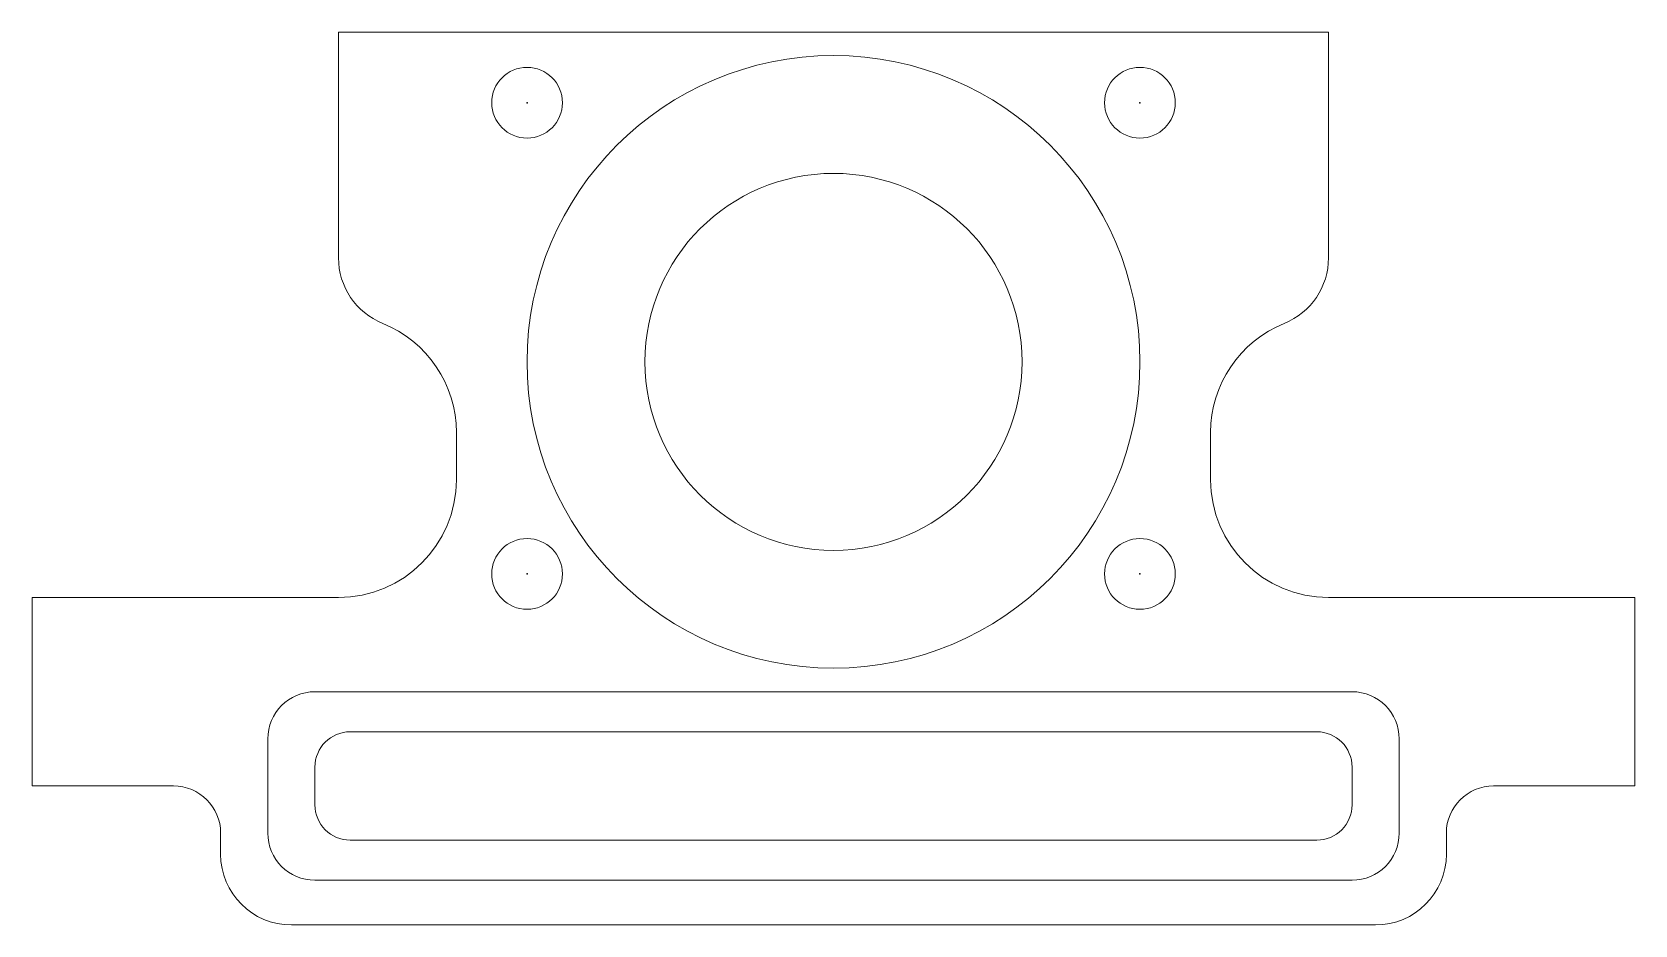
# Model space of a CAD drawing. Header units: millimetres. Extents: x 3 to 71, y 3.1 to 41.
import ezdxf

# ---------------------------------------------------------------- set-up
doc = ezdxf.new("R2010")
doc.units = ezdxf.units.MM
doc.header["$PDSIZE"] = -1

msp = doc.modelspace()

# ---------------------------------------------------------------- linework, layer by layer
at = {"color": 7, "linetype": 'Continuous', "lineweight": 15}
for p, q in [((16, 41), (58, 41)), ((16, 41), (16, 31.416)), ((58, 31.416), (58, 41)), ((21, 22), (21, 24)), ((53, 24), (53, 22)), ((3, 9), (3, 17)), ((3, 17), (16, 17)), ((58, 17), (71, 17)), ((71, 17), (71, 9)), ((59, 13), (15, 13)), ((13, 11), (13, 7)), ((57.5, 11.3), (16.5, 11.3)), ((61, 7), (61, 11)), ((15, 9.8), (15, 8.2)), ((59, 8.2), (59, 9.8)), ((9, 9), (3, 9)), ((71, 9), (65, 9)), ((11, 6.1), (11, 7)), ((63, 7), (63, 6.1)), ((16.5, 6.7), (57.5, 6.7)), ((15, 5), (59, 5)), ((60, 3.1), (14, 3.1))]:
    msp.add_line(p, q, dxfattribs=at)
for centre, radius in [((24, 38), 1.5), ((37, 27), 13), ((50, 38), 1.5), ((37, 27), 8), ((24, 18), 1.5), ((50, 18), 1.5)]:
    msp.add_circle(centre, radius, dxfattribs=at)
for centre, radius, start, end in [((19, 31.416), 3, 180, 247.97569), ((55, 31.416), 3, 292.02431, 0), ((16, 24), 5, 0, 67.97569), ((58, 24), 5, 112.02431, 180), ((16, 22), 5, 270, 0), ((58, 22), 5, 180, 270), ((15, 11), 2, 90, 180), ((59, 11), 2, 0, 90), ((16.5, 9.8), 1.5, 90, 180), ((57.5, 9.8), 1.5, 0, 90), ((9, 7), 2, 0, 90), ((65, 7), 2, 90, 180), ((16.5, 8.2), 1.5, 180, 270), ((57.5, 8.2), 1.5, 270, 0), ((15, 7), 2, 180, 270), ((59, 7), 2, 270, 0), ((14, 6.1), 3, 180, 270), ((60, 6.1), 3, 270, 0)]:
    msp.add_arc(centre, radius, start, end, dxfattribs=at)
for p in [(24, 38), (50, 38), (24, 18), (50, 18)]:
    msp.add_point(p)

doc.saveas('drawing.dxf')
